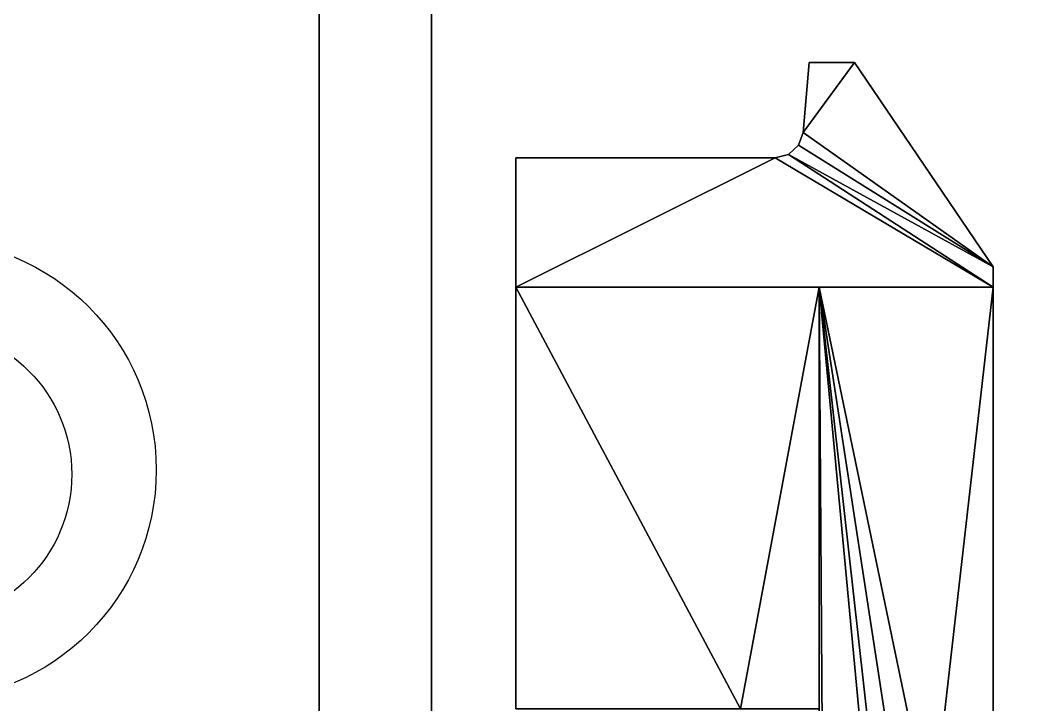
# Model space of a CAD drawing. Extents: x -1998 to 40, y -600 to 0.
# Drawn here: x -1967.31 to -1949.14, y -384.18 to -372 of the extents above; entities that cross this region are included whole.
import ezdxf

# ---------------------------------------------------------------- set-up
doc = ezdxf.new("R2010")
doc.units = 0

# ---------------------------------------------------------------- blocks, each defined once
blk = doc.blocks.new('rack tv terrero.bajo.Suelo1', base_point=(20, 20))
at = {"layer": 'e-cerezo locarno H1632', "color": 0}
for points in [[(20, 20), (20, 432), (1500, 432), (1500, 20)], [(20, 20, 18), (20, 432, 18), (1500, 432, 18), (1500, 20, 18)]]:
    blk.add_3dface(points, dxfattribs=at)
blk = doc.blocks.new('rack tv terrero.bajo.Suelo')
at = {"layer": 'Taladro'}
for centre, radius in [((29, 70), 4.103), ((29, 69.92), 2.6)]:
    blk.add_circle(centre, radius, dxfattribs=at)
at = {"layer": 'e-cerezo locarno H1632'}
blk.add_blockref('rack tv terrero.bajo.Suelo1', (20, 20), dxfattribs=at)
blk = doc.blocks.new('rack tv terrero.bajo.Techo1', base_point=(1500, 0, 600))
at = {"layer": 'e-cerezo locarno H1632', "color": 0}
for points in [[(1500, 0, 600), (1500, 432, 600), (0, 432, 600), (0, 0, 600)], [(1500, 0, 582), (1500, 432, 582), (0, 432, 582), (0, 0, 582)]]:
    blk.add_3dface(points, dxfattribs=at)
blk = doc.blocks.new('rack tv terrero.bajo.Techo')
at = {"layer": 'e-cerezo locarno H1632'}
blk.add_blockref('rack tv terrero.bajo.Techo1', (1500, 0, 600), dxfattribs=at)
blk = doc.blocks.new('rack tv terrero.bajo.Latl Izq1', base_point=(20, 20, 582))
at = {"layer": 'e-cerezo locarno', "color": 0}
blk.add_3dface([(38, 20, 582), (38, 432, 582), (20, 432, 582), (20, 20, 582)], dxfattribs=at)
at = {"layer": 'e-cerezo locarno H1632', "color": 0}
for points in [[(38, 432, 18), (38, 20, 18), (20, 20, 18), (20, 432, 18)], [(38, 20, 582), (38, 432, 582), (38, 432, 18), (38, 20, 18)]]:
    blk.add_3dface(points, dxfattribs=at)
blk = doc.blocks.new('rack tv terrero.bajo.Latl Izq4', base_point=(39.5, 62.75, 327.5))
at = {"layer": 'ACCESSORY', "color": 0, "invisible_edges": 8}
for points in [[(45.53, 77.25, 307.25), (44.614, 76.006, 307.25), (48, 73.611, 307.25), (45.53, 77.25, 307.25)], [(45.53, 77.25, 307.25), (44.723, 77.25, 307.25), (44.614, 76.006, 307.25), (45.53, 77.25, 307.25)], [(45.53, 77.25, 296.75), (48, 73.611, 296.75), (44.614, 76.006, 296.75), (45.53, 77.25, 296.75)], [(44.723, 77.25, 296.75), (45.53, 77.25, 296.75), (44.614, 76.006, 296.75), (44.723, 77.25, 296.75)], [(44.614, 76.006, 307.25), (44.534, 75.775, 307.25), (48, 73.611, 307.25), (44.614, 76.006, 307.25)], [(44.534, 75.775, 296.75), (44.614, 76.006, 296.75), (48, 73.611, 296.75), (44.534, 75.775, 296.75)], [(44.116, 75.55, 307.25), (48, 73.25, 307.25), (44.353, 75.61, 307.25), (44.116, 75.55, 307.25)], [(44.116, 75.55, 307.25), (44.353, 75.61, 307.25), (44.353, 75.61, 296.75), (44.116, 75.55, 307.25)], [(44.116, 75.55, 296.75), (44.116, 75.55, 307.25), (44.353, 75.61, 296.75), (44.116, 75.55, 296.75)], [(44.353, 75.61, 296.75), (48, 73.25, 296.75), (44.116, 75.55, 296.75), (44.353, 75.61, 296.75)], [(44.534, 75.775, 307.25), (44.353, 75.61, 307.25), (48, 73.611, 307.25), (44.534, 75.775, 307.25)], [(44.534, 75.775, 296.75), (48, 73.611, 296.75), (44.353, 75.61, 296.75), (44.534, 75.775, 296.75)], [(48, 73.611, 307.25), (44.353, 75.61, 307.25), (48, 73.25, 307.25), (48, 73.611, 307.25)], [(48, 73.611, 296.75), (48, 73.25, 296.75), (44.353, 75.61, 296.75), (48, 73.611, 296.75)], [(39.5, 75.55, 307.25), (39.5, 73.25, 307.25), (44.116, 75.55, 307.25), (39.5, 75.55, 307.25)], [(39.5, 73.25, 307.25), (48, 73.25, 307.25), (44.116, 75.55, 307.25), (39.5, 73.25, 307.25)], [(39.5, 75.55, 307.25), (39.5, 73.25, 296.75), (39.5, 73.25, 307.25), (39.5, 75.55, 307.25)], [(39.5, 75.55, 296.75), (39.5, 73.25, 296.75), (39.5, 75.55, 307.25), (39.5, 75.55, 296.75)], [(39.5, 75.55, 296.75), (44.116, 75.55, 296.75), (39.5, 73.25, 296.75), (39.5, 75.55, 296.75)], [(39.5, 73.25, 296.75), (44.116, 75.55, 296.75), (48, 73.25, 296.75), (39.5, 73.25, 296.75)], [(48, 73.25, 307.25), (48, 73.611, 296.75), (48, 73.611, 307.25), (48, 73.25, 307.25)], [(48, 73.25, 307.25), (48, 73.25, 296.75), (48, 73.611, 296.75), (48, 73.25, 307.25)], [(39.5, 73.25, 310.5), (39.5, 65.75, 310.5), (43.5, 65.75, 310.5), (39.5, 73.25, 310.5)], [(39.5, 73.25, 310.5), (39.5, 73.25, 307.25), (39.5, 65.75, 310.5), (39.5, 73.25, 310.5)], [(39.5, 65.75, 310.5), (39.5, 73.25, 307.25), (39.5, 65.75, 293.5), (39.5, 65.75, 310.5)], [(44.9, 73.25, 310.5), (39.5, 73.25, 310.5), (43.5, 65.75, 310.5), (44.9, 73.25, 310.5)], [(39.5, 73.25, 310.5), (44.9, 73.25, 310.5), (44.9, 73.25, 307.5), (39.5, 73.25, 310.5)], [(39.5, 73.25, 307.25), (39.5, 73.25, 310.5), (44.9, 73.25, 307.5), (39.5, 73.25, 307.25)], [(39.5, 73.25, 296.75), (39.5, 65.75, 293.5), (39.5, 73.25, 307.25), (39.5, 73.25, 296.75)], [(39.5, 73.25, 293.5), (39.5, 65.75, 293.5), (39.5, 73.25, 296.75), (39.5, 73.25, 293.5)], [(39.5, 73.25, 296.75), (48, 73.25, 296.75), (44.9, 73.25, 296.5), (39.5, 73.25, 296.75)], [(39.5, 73.25, 293.5), (39.5, 73.25, 296.75), (44.9, 73.25, 296.5), (39.5, 73.25, 293.5)], [(44.9, 73.25, 293.5), (39.5, 73.25, 293.5), (44.9, 73.25, 296.5), (44.9, 73.25, 293.5)], [(44.9, 65.75, 310.5), (44.9, 73.25, 310.5), (43.5, 65.75, 310.5), (44.9, 65.75, 310.5)], [(44.9, 65.75, 293.5), (43.5, 65.75, 293.5), (44.9, 73.25, 293.5), (44.9, 65.75, 293.5)], [(44.9, 73.25, 310.5), (44.9, 65.75, 310.5), (44.9, 73.25, 307.5), (44.9, 73.25, 310.5)], [(44.9, 73.25, 307.5), (44.9, 65.75, 310.5), (44.9, 45.25, 307.5), (44.9, 73.25, 307.5)], [(45.034, 54.667, 307.5), (44.9, 73.25, 307.5), (44.9, 45.25, 307.5), (45.034, 54.667, 307.5)], [(45.034, 54.667, 307.5), (45.9, 62.63, 307.5), (44.9, 73.25, 307.5), (45.034, 54.667, 307.5)], [(45.9, 62.63, 307.5), (46.034, 63.13, 307.5), (44.9, 73.25, 307.5), (45.9, 62.63, 307.5)], [(46.034, 63.13, 307.5), (46.4, 63.496, 307.5), (44.9, 73.25, 307.5), (46.034, 63.13, 307.5)], [(46.9, 63.63, 307.5), (44.9, 73.25, 307.5), (46.4, 63.496, 307.5), (46.9, 63.63, 307.5)], [(48, 73.25, 307.5), (44.9, 73.25, 307.5), (46.9, 63.63, 307.5), (48, 73.25, 307.5)], [(48, 73.25, 296.5), (44.9, 73.25, 296.5), (48, 73.25, 296.75), (48, 73.25, 296.5)], [(44.9, 73.25, 296.5), (45.034, 54.667, 296.5), (44.9, 45.25, 296.5), (44.9, 73.25, 296.5)], [(44.9, 73.25, 296.5), (44.9, 45.25, 296.5), (44.9, 65.75, 293.5), (44.9, 73.25, 296.5)], [(44.9, 73.25, 296.5), (45.9, 62.63, 296.5), (45.034, 54.667, 296.5), (44.9, 73.25, 296.5)], [(46.034, 63.13, 296.5), (45.9, 62.63, 296.5), (44.9, 73.25, 296.5), (46.034, 63.13, 296.5)], [(46.4, 63.496, 296.5), (46.034, 63.13, 296.5), (44.9, 73.25, 296.5), (46.4, 63.496, 296.5)], [(46.9, 63.63, 296.5), (46.4, 63.496, 296.5), (44.9, 73.25, 296.5), (46.9, 63.63, 296.5)], [(48, 73.25, 296.5), (46.9, 63.63, 296.5), (44.9, 73.25, 296.5), (48, 73.25, 296.5)], [(44.9, 73.25, 293.5), (44.9, 73.25, 296.5), (44.9, 65.75, 293.5), (44.9, 73.25, 293.5)], [(48, 63.63, 307.5), (48, 73.25, 307.5), (46.9, 63.63, 307.5), (48, 63.63, 307.5)], [(48, 73.25, 296.5), (48, 63.63, 296.5), (46.9, 63.63, 296.5), (48, 73.25, 296.5)], [(48, 73.25, 307.5), (48, 63.63, 307.5), (48, 73.25, 307.25), (48, 73.25, 307.5)], [(48, 73.25, 307.25), (48, 63.63, 307.5), (48, 73.25, 296.75), (48, 73.25, 307.25)], [(48, 63.63, 296.5), (48, 73.25, 296.75), (48, 63.63, 307.5), (48, 63.63, 296.5)], [(48, 73.25, 296.5), (48, 73.25, 296.75), (48, 63.63, 296.5), (48, 73.25, 296.5)]]:
    blk.add_3dface(points, dxfattribs=at)
at = {"layer": 'ACCESSORY', "color": 0}
for points in [[(44.723, 77.25, 307.25), (44.723, 77.25, 296.75), (44.614, 76.006, 296.75), (44.614, 76.006, 307.25)], [(44.723, 77.25, 296.75), (44.723, 77.25, 307.25), (45.53, 77.25, 307.25), (45.53, 77.25, 296.75)], [(48, 73.611, 307.25), (48, 73.611, 296.75), (45.53, 77.25, 296.75), (45.53, 77.25, 307.25)], [(44.614, 76.006, 307.25), (44.614, 76.006, 296.75), (44.534, 75.775, 296.75), (44.534, 75.775, 307.25)], [(44.534, 75.775, 307.25), (44.534, 75.775, 296.75), (44.353, 75.61, 296.75), (44.353, 75.61, 307.25)], [(44.116, 75.55, 296.75), (39.5, 75.55, 296.75), (39.5, 75.55, 307.25), (44.116, 75.55, 307.25)], [(48, 73.25, 307.25), (39.5, 73.25, 307.25), (44.9, 73.25, 307.5), (48, 73.25, 307.5)], [(43.5, 65.75, 293.5), (39.5, 65.75, 293.5), (39.5, 73.25, 293.5), (44.9, 73.25, 293.5)]]:
    blk.add_3dface(points, dxfattribs=at)
blk = doc.blocks.new('rack tv terrero.bajo.Latl Izq5', base_point=(39.5, 62.75, 145.5))
at = {"layer": 'ACCESSORY', "color": 0, "invisible_edges": 8}
for points in [[(45.53, 77.25, 125.25), (44.614, 76.006, 125.25), (48, 73.611, 125.25), (45.53, 77.25, 125.25)], [(45.53, 77.25, 125.25), (44.723, 77.25, 125.25), (44.614, 76.006, 125.25), (45.53, 77.25, 125.25)], [(45.53, 77.25, 114.75), (48, 73.611, 114.75), (44.614, 76.006, 114.75), (45.53, 77.25, 114.75)], [(44.723, 77.25, 114.75), (45.53, 77.25, 114.75), (44.614, 76.006, 114.75), (44.723, 77.25, 114.75)], [(44.614, 76.006, 125.25), (44.534, 75.775, 125.25), (48, 73.611, 125.25), (44.614, 76.006, 125.25)], [(44.534, 75.775, 114.75), (44.614, 76.006, 114.75), (48, 73.611, 114.75), (44.534, 75.775, 114.75)], [(44.116, 75.55, 125.25), (48, 73.25, 125.25), (44.353, 75.61, 125.25), (44.116, 75.55, 125.25)], [(44.116, 75.55, 125.25), (44.353, 75.61, 125.25), (44.353, 75.61, 114.75), (44.116, 75.55, 125.25)], [(44.116, 75.55, 114.75), (44.116, 75.55, 125.25), (44.353, 75.61, 114.75), (44.116, 75.55, 114.75)], [(44.353, 75.61, 114.75), (48, 73.25, 114.75), (44.116, 75.55, 114.75), (44.353, 75.61, 114.75)], [(44.534, 75.775, 125.25), (44.353, 75.61, 125.25), (48, 73.611, 125.25), (44.534, 75.775, 125.25)], [(44.534, 75.775, 114.75), (48, 73.611, 114.75), (44.353, 75.61, 114.75), (44.534, 75.775, 114.75)], [(48, 73.611, 125.25), (44.353, 75.61, 125.25), (48, 73.25, 125.25), (48, 73.611, 125.25)], [(48, 73.611, 114.75), (48, 73.25, 114.75), (44.353, 75.61, 114.75), (48, 73.611, 114.75)], [(39.5, 75.55, 125.25), (39.5, 73.25, 125.25), (44.116, 75.55, 125.25), (39.5, 75.55, 125.25)], [(39.5, 73.25, 125.25), (48, 73.25, 125.25), (44.116, 75.55, 125.25), (39.5, 73.25, 125.25)], [(39.5, 75.55, 125.25), (39.5, 73.25, 114.75), (39.5, 73.25, 125.25), (39.5, 75.55, 125.25)], [(39.5, 75.55, 114.75), (39.5, 73.25, 114.75), (39.5, 75.55, 125.25), (39.5, 75.55, 114.75)], [(39.5, 75.55, 114.75), (44.116, 75.55, 114.75), (39.5, 73.25, 114.75), (39.5, 75.55, 114.75)], [(39.5, 73.25, 114.75), (44.116, 75.55, 114.75), (48, 73.25, 114.75), (39.5, 73.25, 114.75)], [(48, 73.25, 125.25), (48, 73.611, 114.75), (48, 73.611, 125.25), (48, 73.25, 125.25)], [(48, 73.25, 125.25), (48, 73.25, 114.75), (48, 73.611, 114.75), (48, 73.25, 125.25)], [(39.5, 73.25, 128.5), (39.5, 65.75, 128.5), (43.5, 65.75, 128.5), (39.5, 73.25, 128.5)], [(39.5, 73.25, 128.5), (39.5, 73.25, 125.25), (39.5, 65.75, 128.5), (39.5, 73.25, 128.5)], [(39.5, 65.75, 128.5), (39.5, 73.25, 125.25), (39.5, 65.75, 111.5), (39.5, 65.75, 128.5)], [(44.9, 73.25, 128.5), (39.5, 73.25, 128.5), (43.5, 65.75, 128.5), (44.9, 73.25, 128.5)], [(39.5, 73.25, 128.5), (44.9, 73.25, 128.5), (44.9, 73.25, 125.5), (39.5, 73.25, 128.5)], [(39.5, 73.25, 125.25), (39.5, 73.25, 128.5), (44.9, 73.25, 125.5), (39.5, 73.25, 125.25)], [(39.5, 73.25, 114.75), (39.5, 65.75, 111.5), (39.5, 73.25, 125.25), (39.5, 73.25, 114.75)], [(39.5, 73.25, 111.5), (39.5, 65.75, 111.5), (39.5, 73.25, 114.75), (39.5, 73.25, 111.5)], [(39.5, 73.25, 114.75), (48, 73.25, 114.75), (44.9, 73.25, 114.5), (39.5, 73.25, 114.75)], [(39.5, 73.25, 111.5), (39.5, 73.25, 114.75), (44.9, 73.25, 114.5), (39.5, 73.25, 111.5)], [(44.9, 73.25, 111.5), (39.5, 73.25, 111.5), (44.9, 73.25, 114.5), (44.9, 73.25, 111.5)], [(44.9, 65.75, 128.5), (44.9, 73.25, 128.5), (43.5, 65.75, 128.5), (44.9, 65.75, 128.5)], [(44.9, 65.75, 111.5), (43.5, 65.75, 111.5), (44.9, 73.25, 111.5), (44.9, 65.75, 111.5)], [(44.9, 73.25, 128.5), (44.9, 65.75, 128.5), (44.9, 73.25, 125.5), (44.9, 73.25, 128.5)], [(44.9, 73.25, 125.5), (44.9, 65.75, 128.5), (44.9, 45.25, 125.5), (44.9, 73.25, 125.5)], [(45.034, 54.667, 125.5), (44.9, 73.25, 125.5), (44.9, 45.25, 125.5), (45.034, 54.667, 125.5)], [(45.034, 54.667, 125.5), (45.9, 62.63, 125.5), (44.9, 73.25, 125.5), (45.034, 54.667, 125.5)], [(45.9, 62.63, 125.5), (46.034, 63.13, 125.5), (44.9, 73.25, 125.5), (45.9, 62.63, 125.5)], [(46.034, 63.13, 125.5), (46.4, 63.496, 125.5), (44.9, 73.25, 125.5), (46.034, 63.13, 125.5)], [(46.9, 63.63, 125.5), (44.9, 73.25, 125.5), (46.4, 63.496, 125.5), (46.9, 63.63, 125.5)], [(48, 73.25, 125.5), (44.9, 73.25, 125.5), (46.9, 63.63, 125.5), (48, 73.25, 125.5)], [(48, 73.25, 114.5), (44.9, 73.25, 114.5), (48, 73.25, 114.75), (48, 73.25, 114.5)], [(44.9, 73.25, 114.5), (45.034, 54.667, 114.5), (44.9, 45.25, 114.5), (44.9, 73.25, 114.5)], [(44.9, 73.25, 114.5), (44.9, 45.25, 114.5), (44.9, 65.75, 111.5), (44.9, 73.25, 114.5)], [(44.9, 73.25, 114.5), (45.9, 62.63, 114.5), (45.034, 54.667, 114.5), (44.9, 73.25, 114.5)], [(46.034, 63.13, 114.5), (45.9, 62.63, 114.5), (44.9, 73.25, 114.5), (46.034, 63.13, 114.5)], [(46.4, 63.496, 114.5), (46.034, 63.13, 114.5), (44.9, 73.25, 114.5), (46.4, 63.496, 114.5)], [(46.9, 63.63, 114.5), (46.4, 63.496, 114.5), (44.9, 73.25, 114.5), (46.9, 63.63, 114.5)], [(48, 73.25, 114.5), (46.9, 63.63, 114.5), (44.9, 73.25, 114.5), (48, 73.25, 114.5)], [(44.9, 73.25, 111.5), (44.9, 73.25, 114.5), (44.9, 65.75, 111.5), (44.9, 73.25, 111.5)], [(48, 63.63, 125.5), (48, 73.25, 125.5), (46.9, 63.63, 125.5), (48, 63.63, 125.5)], [(48, 73.25, 114.5), (48, 63.63, 114.5), (46.9, 63.63, 114.5), (48, 73.25, 114.5)], [(48, 73.25, 125.5), (48, 63.63, 125.5), (48, 73.25, 125.25), (48, 73.25, 125.5)], [(48, 73.25, 125.25), (48, 63.63, 125.5), (48, 73.25, 114.75), (48, 73.25, 125.25)], [(48, 63.63, 114.5), (48, 73.25, 114.75), (48, 63.63, 125.5), (48, 63.63, 114.5)], [(48, 73.25, 114.5), (48, 73.25, 114.75), (48, 63.63, 114.5), (48, 73.25, 114.5)]]:
    blk.add_3dface(points, dxfattribs=at)
at = {"layer": 'ACCESSORY', "color": 0}
for points in [[(44.723, 77.25, 125.25), (44.723, 77.25, 114.75), (44.614, 76.006, 114.75), (44.614, 76.006, 125.25)], [(44.723, 77.25, 114.75), (44.723, 77.25, 125.25), (45.53, 77.25, 125.25), (45.53, 77.25, 114.75)], [(48, 73.611, 125.25), (48, 73.611, 114.75), (45.53, 77.25, 114.75), (45.53, 77.25, 125.25)], [(44.614, 76.006, 125.25), (44.614, 76.006, 114.75), (44.534, 75.775, 114.75), (44.534, 75.775, 125.25)], [(44.534, 75.775, 125.25), (44.534, 75.775, 114.75), (44.353, 75.61, 114.75), (44.353, 75.61, 125.25)], [(44.116, 75.55, 114.75), (39.5, 75.55, 114.75), (39.5, 75.55, 125.25), (44.116, 75.55, 125.25)], [(48, 73.25, 125.25), (39.5, 73.25, 125.25), (44.9, 73.25, 125.5), (48, 73.25, 125.5)], [(43.5, 65.75, 111.5), (39.5, 65.75, 111.5), (39.5, 73.25, 111.5), (44.9, 73.25, 111.5)]]:
    blk.add_3dface(points, dxfattribs=at)
blk = doc.blocks.new('rack tv terrero.bajo.Latl Izq')
at = {"layer": 'Taladro'}
blk.add_circle((29, 69.92, 18), 2.6, dxfattribs=at)
blk.add_circle((29, 69.92, 18), 2.6, dxfattribs=at)
blk.add_circle((29, 69.92, 18), 2.6, dxfattribs=at)
for name, p in [('rack tv terrero.bajo.Latl Izq4', (39.5, 62.75, 327.5)), ('rack tv terrero.bajo.Latl Izq5', (39.5, 62.75, 145.5))]:
    blk.add_blockref(name, p)
at = {"layer": 'e-cerezo locarno H1632'}
blk.add_blockref('rack tv terrero.bajo.Latl Izq1', (20, 20, 582), dxfattribs=at)
blk = doc.blocks.new('rack tv terrero.bajo.Est  F [1]1', base_point=(38, 20, 404))
at = {"layer": 'e-cerezo locarno H1632', "color": 0}
for points in [[(38, 20, 404), (1482, 20, 404), (1482, 432, 404), (38, 432, 404)], [(38, 20, 422), (1482, 20, 422), (1482, 432, 422), (38, 432, 422)], [(38, 432, 404), (38, 432, 422), (38, 20, 422), (38, 20, 404)]]:
    blk.add_3dface(points, dxfattribs=at)
blk = doc.blocks.new('rack tv terrero.bajo.Est  F [1]')
at = {"layer": 'Taladro', "extrusion": (1, 0, 0)}
blk.add_circle((69.92, 413, 38), 2.6, dxfattribs=at)
blk.add_circle((69.92, 413, 38), 2.6, dxfattribs=at)
blk.add_circle((69.92, 413, 38), 2.6, dxfattribs=at)
at = {"layer": 'e-cerezo locarno H1632'}
blk.add_blockref('rack tv terrero.bajo.Est  F [1]1', (38, 20, 404), dxfattribs=at)
blk = doc.blocks.new('rack tv terrero.bajo')
at = {"layer": 'rack tv terrero.bajo.Est  F [1]'}
blk.add_blockref('rack tv terrero.bajo.Est  F [1]', (0, 0), dxfattribs=at)
at = {"layer": 'rack tv terrero.bajo.Latl Izq'}
blk.add_blockref('rack tv terrero.bajo.Latl Izq', (0, 0), dxfattribs=at)
at = {"layer": 'rack tv terrero.bajo.Suelo'}
blk.add_blockref('rack tv terrero.bajo.Suelo', (0, 0), dxfattribs=at)
at = {"layer": 'rack tv terrero.bajo.Techo'}
blk.add_blockref('rack tv terrero.bajo.Techo', (0, 0), dxfattribs=at)
blk = doc.blocks.new('rack tv terrero.piso tarima.Latl Izq1', base_point=(0, 18))
at = {"layer": 'color', "color": 0}
blk.add_3dface([(0, 352), (0, 18), (18, 18), (18, 352)], dxfattribs=at)
at = {"layer": 'e-cerezo locarno H1632', "color": 0}
for points in [[(0, 18, 50), (0, 352, 50), (18, 352, 50), (18, 18, 50)], [(18, 18, 50), (18, 352, 50), (18, 352), (18, 18)]]:
    blk.add_3dface(points, dxfattribs=at)
blk = doc.blocks.new('rack tv terrero.piso tarima.Latl Izq')
at = {"layer": 'e-cerezo locarno H1632'}
blk.add_blockref('rack tv terrero.piso tarima.Latl Izq1', (0, 18), dxfattribs=at)
blk = doc.blocks.new('rack tv terrero.piso tarima')
at = {"layer": 'rack tv terrero.piso tarima.Latl Izq'}
blk.add_blockref('rack tv terrero.piso tarima.Latl Izq', (0, 0), dxfattribs=at)

msp = doc.modelspace()

# ---------------------------------------------------------------- block references
for name, p in [('rack tv terrero.bajo', (-1998, -450, 44)), ('rack tv terrero.piso tarima', (-1980, -430))]:
    msp.add_blockref(name, p)

doc.saveas('drawing.dxf')
